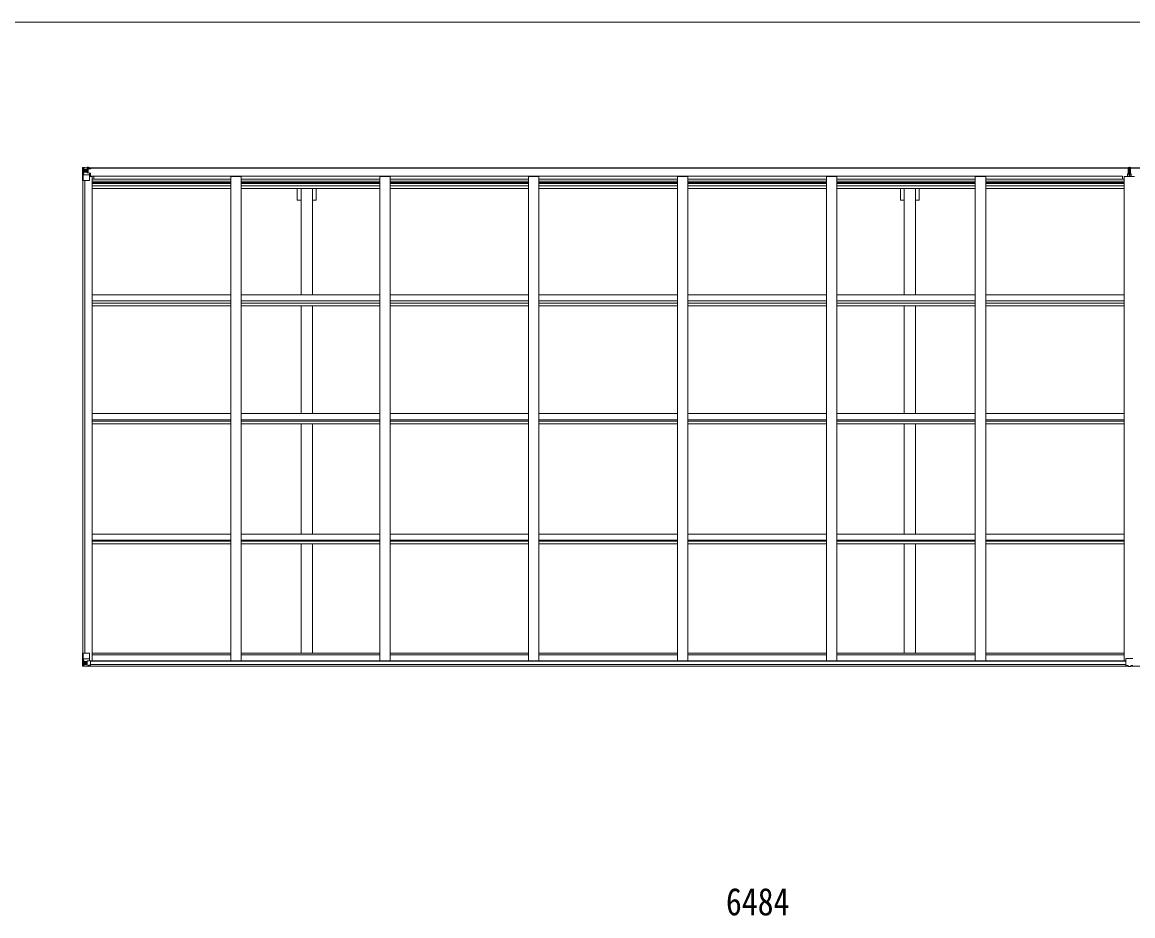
# Model space of a CAD drawing. Units: millimetres at full size, sheet at 1:30; details may follow other scales. Extents: x -8385 to 8479, y -5853 to 5787.
# Drawn here: x -518 to 4823, y 1488 to 5787 of the extents above; entities that cross this region are included whole.
import ezdxf
from ezdxf.enums import TextEntityAlignment as Align

# ---------------------------------------------------------------- set-up
doc = ezdxf.new("R2010")
doc.units = ezdxf.units.MM
doc.header["$LTSCALE"] = 30
for name, color, linetype, lineweight in [('0-1_本体', 4, 'Continuous', 9), ('0-2_部品', 7, 'Continuous', 9), ('0-A_寸法', 6, 'Continuous', 9), ('F-0_240', 7, 'Continuous', 9)]:
    doc.layers.add(name, color=color, linetype=linetype, lineweight=lineweight)
doc.styles.add('ＭＳ ゴシック', font='')
doc.styles.get('ＭＳ ゴシック').set_extended_font_data('MS Gothic')

msp = doc.modelspace()

# ---------------------------------------------------------------- linework, layer by layer
at = {"layer": '0-1_本体'}
for p, q in [((-204.37, 5087.19), (4799.63, 5087.19)), ((-204.37, 5085.12), (4799.63, 5085.12)), ((6236.63, 5087.19), (4812.63, 5087.19)), ((6236.63, 5085.12), (4812.63, 5085.12)), ((-225.87, 2751.32), (-225.87, 5026.42)), ((-216.87, 2751.32), (-216.87, 5026.42)), ((-216.17, 2751.32), (-216.17, 5026.42)), ((-193.87, 5045.5), (-180.87, 5045.5)), ((-180.87, 2714.97), (-180.87, 5045.5)), ((-180.87, 5031.85), (485.13, 5031.85)), ((-180.87, 5022.48), (485.13, 5022.48)), ((-173.37, 5046.92), (4773.63, 5046.92)), ((-173.37, 5031.85), (-173.37, 5046.92)), ((485.13, 5045.08), (535.13, 5045.08)), ((485.13, 2714.97), (485.13, 5045.08)), ((535.13, 2714.97), (535.13, 5045.08)), ((535.13, 5031.85), (1201.13, 5031.85)), ((535.13, 5022.48), (1201.13, 5022.48)), ((1201.13, 5045.08), (1251.13, 5045.08)), ((1201.13, 2714.97), (1201.13, 5045.08)), ((1251.13, 2714.97), (1251.13, 5045.08)), ((1251.13, 5031.85), (1917.13, 5031.85)), ((1251.13, 5022.48), (1917.13, 5022.48)), ((1917.13, 5045.08), (1967.13, 5045.08)), ((1917.13, 2714.97), (1917.13, 5045.08)), ((1967.13, 2714.97), (1967.13, 5045.08)), ((1967.13, 5031.85), (2633.13, 5031.85)), ((1967.13, 5022.48), (2633.13, 5022.48)), ((2633.13, 5045.08), (2683.13, 5045.08)), ((2633.13, 2714.97), (2633.13, 5045.08)), ((2683.13, 2714.97), (2683.13, 5045.08)), ((2683.13, 5031.85), (3349.13, 5031.85)), ((2683.13, 5022.48), (3349.13, 5022.48)), ((3349.13, 5045.08), (3399.13, 5045.08)), ((3349.13, 2714.97), (3349.13, 5045.08)), ((3399.13, 2714.97), (3399.13, 5045.08)), ((3399.13, 5031.85), (4065.13, 5031.85)), ((3399.13, 5022.48), (4065.13, 5022.48)), ((4065.13, 5045.08), (4115.13, 5045.08)), ((4065.13, 2714.97), (4065.13, 5045.08)), ((4115.13, 2714.97), (4115.13, 5045.08)), ((4115.13, 5031.85), (4781.13, 5031.85)), ((4115.13, 5022.48), (4781.13, 5022.48)), ((4773.63, 5031.85), (4773.63, 5046.92)), ((4781.13, 2714.97), (4781.13, 5045.08)), ((4781.13, 5045.08), (4831.13, 5045.08)), ((-180.87, 5015.41), (485.13, 5015.41)), ((-180.87, 5011.63), (485.13, 5011.63)), ((-180.87, 5000.28), (485.13, 5000.28)), ((-180.87, 4987.46), (485.13, 4987.46)), ((535.13, 5015.41), (1201.13, 5015.41)), ((535.13, 5011.63), (1201.13, 5011.63)), ((535.13, 5000.28), (1201.13, 5000.28)), ((535.13, 4987.46), (1201.13, 4987.46)), ((822.63, 4475.05), (822.63, 4987.46)), ((877.63, 4475.05), (877.63, 4987.46)), ((895.33, 4931.19), (895.33, 4987.46)), ((1251.13, 5015.41), (1917.13, 5015.41)), ((1251.13, 5011.63), (1917.13, 5011.63)), ((1251.13, 5000.28), (1917.13, 5000.28)), ((1251.13, 4987.46), (1917.13, 4987.46)), ((1967.13, 5015.41), (2633.13, 5015.41)), ((1967.13, 5011.63), (2633.13, 5011.63)), ((1967.13, 5000.28), (2633.13, 5000.28)), ((1967.13, 4987.46), (2633.13, 4987.46)), ((2683.13, 5015.41), (3349.13, 5015.41)), ((2683.13, 5011.63), (3349.13, 5011.63)), ((2683.13, 5000.28), (3349.13, 5000.28)), ((2683.13, 4987.46), (3349.13, 4987.46)), ((3399.13, 5015.41), (4065.13, 5015.41)), ((3399.13, 5011.63), (4065.13, 5011.63)), ((3399.13, 5000.28), (4065.13, 5000.28)), ((3399.13, 4987.46), (4065.13, 4987.46)), ((3704.93, 4931.19), (3704.93, 4987.46)), ((3722.63, 4475.05), (3722.63, 4987.46)), ((3777.63, 4475.05), (3777.63, 4987.46)), ((3795.33, 4931.19), (3795.33, 4987.46)), ((4115.13, 5015.41), (4781.13, 5015.41)), ((4115.13, 5011.63), (4781.13, 5011.63)), ((4115.13, 5000.28), (4781.13, 5000.28)), ((4115.13, 4987.46), (4781.13, 4987.46)), ((895.33, 4931.19), (877.63, 4931.19)), ((3722.63, 4931.19), (3704.93, 4931.19)), ((3795.33, 4931.19), (3777.63, 4931.19)), ((-180.87, 4475.05), (485.13, 4475.05)), ((-180.87, 4446.05), (485.13, 4446.05)), ((-180.87, 4436.08), (485.13, 4436.08)), ((535.13, 4475.05), (1201.13, 4475.05)), ((535.13, 4446.05), (1201.13, 4446.05)), ((535.13, 4436.08), (1201.13, 4436.08)), ((1251.13, 4475.05), (1917.13, 4475.05)), ((1251.13, 4446.05), (1917.13, 4446.05)), ((1251.13, 4436.08), (1917.13, 4436.08)), ((1967.13, 4475.05), (2633.13, 4475.05)), ((1967.13, 4446.05), (2633.13, 4446.05)), ((1967.13, 4436.08), (2633.13, 4436.08)), ((2683.13, 4475.05), (3349.13, 4475.05)), ((2683.13, 4446.05), (3349.13, 4446.05)), ((2683.13, 4436.08), (3349.13, 4436.08)), ((3399.13, 4475.05), (4065.13, 4475.05)), ((3399.13, 4446.05), (4065.13, 4446.05)), ((3399.13, 4436.08), (4065.13, 4436.08)), ((4115.13, 4475.05), (4781.13, 4475.05)), ((4115.13, 4446.05), (4781.13, 4446.05)), ((4115.13, 4436.08), (4781.13, 4436.08)), ((-180.87, 4423.23), (485.13, 4423.23)), ((535.13, 4423.23), (1201.13, 4423.23)), ((822.63, 3904.1), (822.63, 4423.23)), ((877.63, 3904.1), (877.63, 4423.23)), ((1251.13, 4423.23), (1917.13, 4423.23)), ((1967.13, 4423.23), (2633.13, 4423.23)), ((2683.13, 4423.23), (3349.13, 4423.23)), ((3399.13, 4423.23), (4065.13, 4423.23)), ((3722.63, 3904.1), (3722.63, 4423.23)), ((3777.63, 3904.1), (3777.63, 4423.23)), ((4115.13, 4423.23), (4781.13, 4423.23)), ((-180.87, 3904.1), (485.13, 3904.1)), ((535.13, 3904.1), (1201.13, 3904.1)), ((1251.13, 3904.1), (1917.13, 3904.1)), ((1967.13, 3904.1), (2633.13, 3904.1)), ((2683.13, 3904.1), (3349.13, 3904.1)), ((3399.13, 3904.1), (4065.13, 3904.1)), ((4115.13, 3904.1), (4781.13, 3904.1)), ((-180.87, 3874.66), (485.13, 3874.66)), ((-180.87, 3867.5), (485.13, 3867.5)), ((-180.87, 3854.54), (485.13, 3854.54)), ((535.13, 3874.66), (1201.13, 3874.66)), ((535.13, 3867.5), (1201.13, 3867.5)), ((535.13, 3854.54), (1201.13, 3854.54)), ((822.63, 3324.86), (822.63, 3854.54)), ((877.63, 3324.86), (877.63, 3854.54)), ((1251.13, 3874.66), (1917.13, 3874.66)), ((1251.13, 3867.5), (1917.13, 3867.5)), ((1251.13, 3854.54), (1917.13, 3854.54)), ((1967.13, 3874.66), (2633.13, 3874.66)), ((1967.13, 3867.5), (2633.13, 3867.5)), ((1967.13, 3854.54), (2633.13, 3854.54)), ((2683.13, 3874.66), (3349.13, 3874.66)), ((2683.13, 3867.5), (3349.13, 3867.5)), ((2683.13, 3854.54), (3349.13, 3854.54)), ((3399.13, 3874.66), (4065.13, 3874.66)), ((3399.13, 3867.5), (4065.13, 3867.5)), ((3399.13, 3854.54), (4065.13, 3854.54)), ((3722.63, 3324.86), (3722.63, 3854.54)), ((3777.63, 3324.86), (3777.63, 3854.54)), ((4115.13, 3874.66), (4781.13, 3874.66)), ((4115.13, 3867.5), (4781.13, 3867.5)), ((4115.13, 3854.54), (4781.13, 3854.54)), ((-180.87, 3324.86), (485.13, 3324.86)), ((535.13, 3324.86), (1201.13, 3324.86)), ((1251.13, 3324.86), (1917.13, 3324.86)), ((1967.13, 3324.86), (2633.13, 3324.86)), ((2683.13, 3324.86), (3349.13, 3324.86)), ((3399.13, 3324.86), (4065.13, 3324.86)), ((4115.13, 3324.86), (4781.13, 3324.86)), ((-180.87, 3295.06), (485.13, 3295.06)), ((-180.87, 3291.27), (485.13, 3291.27)), ((-180.87, 3278.25), (485.13, 3278.25)), ((535.13, 3295.06), (1201.13, 3295.06)), ((535.13, 3291.27), (1201.13, 3291.27)), ((535.13, 3278.25), (1201.13, 3278.25)), ((822.63, 2752.19), (822.63, 3278.25)), ((877.63, 2752.19), (877.63, 3278.25)), ((1251.13, 3295.06), (1917.13, 3295.06)), ((1251.13, 3291.27), (1917.13, 3291.27)), ((1251.13, 3278.25), (1917.13, 3278.25)), ((1967.13, 3295.06), (2633.13, 3295.06)), ((1967.13, 3291.27), (2633.13, 3291.27)), ((1967.13, 3278.25), (2633.13, 3278.25)), ((2683.13, 3295.06), (3349.13, 3295.06)), ((2683.13, 3291.27), (3349.13, 3291.27)), ((2683.13, 3278.25), (3349.13, 3278.25)), ((3399.13, 3295.06), (4065.13, 3295.06)), ((3399.13, 3291.27), (4065.13, 3291.27)), ((3399.13, 3278.25), (4065.13, 3278.25)), ((3722.63, 2752.19), (3722.63, 3278.25)), ((3777.63, 2752.19), (3777.63, 3278.25)), ((4115.13, 3295.06), (4781.13, 3295.06)), ((4115.13, 3291.27), (4781.13, 3291.27)), ((4115.13, 3278.25), (4781.13, 3278.25)), ((-180.87, 2752.19), (485.13, 2752.19)), ((-180.87, 2743.08), (485.13, 2743.08)), ((535.13, 2752.19), (1201.13, 2752.19)), ((535.13, 2743.08), (1201.13, 2743.08)), ((1251.13, 2752.19), (1917.13, 2752.19)), ((1251.13, 2743.08), (1917.13, 2743.08)), ((1967.13, 2752.19), (2633.13, 2752.19)), ((1967.13, 2743.08), (2633.13, 2743.08)), ((2683.13, 2752.19), (3349.13, 2752.19)), ((2683.13, 2743.08), (3349.13, 2743.08)), ((3399.13, 2752.19), (4065.13, 2752.19)), ((3399.13, 2743.08), (4065.13, 2743.08)), ((4115.13, 2752.19), (4781.13, 2752.19)), ((4115.13, 2743.08), (4781.13, 2743.08)), ((-199.37, 2689.52), (4799.63, 2689.52)), ((-189.91, 2714.97), (4790.17, 2714.97)), ((-189.37, 2712.62), (4789.63, 2712.62)), ((-189.37, 2696.96), (4789.63, 2696.96)), ((6231.63, 2689.52), (4812.63, 2689.52))]:
    msp.add_line(p, q, dxfattribs=at)
msp.add_lwpolyline([(822.63, 4931.19), (804.93, 4931.19), (804.93, 4987.46)], dxfattribs=at)
at = {"layer": '0-2_部品'}
for p, q in [((-227.87, 5087.13), (-227.87, 5087.09)), ((-226.93, 5088.13), (-226.93, 5088.13)), ((-226.93, 5088.09), (-226.93, 5088.12)), ((-217.96, 5088.52), (-225.88, 5088.04)), ((-225.02, 5087.07), (-225.03, 5087)), ((-225.03, 5026.42), (-225.03, 5087)), ((-221.06, 5083.63), (-223.79, 5087.3)), ((-220.2, 5080.12), (-217.87, 5080.18)), ((-220.2, 5066.65), (-220.2, 5080.12)), ((-205.87, 5089.3), (-217.87, 5088.52)), ((-217.87, 5080.18), (-205.87, 5080.18)), ((-206.87, 5080.18), (-205.87, 5080.18)), ((-199.37, 5089.82), (-205.87, 5089.42)), ((-205.87, 5063.32), (-205.87, 5089.42)), ((-205.87, 5088.53), (-199.37, 5088.93)), ((-204.37, 5083.71), (-205.87, 5083.71)), ((-204.37, 5080.18), (-205.87, 5080.18)), ((-199.37, 5088.01), (-204.37, 5087.92)), ((-203.87, 5083.35), (-204.37, 5083.35)), ((-200.37, 5078.42), (-204.37, 5078.42)), ((-204.26, 5082.05), (-200.37, 5082.05)), ((-203.87, 5084.38), (-203.87, 5082.42)), ((-195.87, 5084.38), (-203.87, 5084.38)), ((-195.87, 5084.35), (-203.87, 5084.35)), ((-193.87, 5082.51), (-203.87, 5082.42)), ((-203.87, 5082.26), (-203.87, 5082.42)), ((-203.87, 5082.42), (-203.87, 5082.42)), ((-200.37, 5062.32), (-200.37, 5082.29)), ((-199.37, 5088.93), (-199.37, 5089.82)), ((-199.37, 5088.42), (-199.37, 5088.93)), ((-199.37, 5088.42), (-199.37, 5088.01)), ((-199.37, 5088.01), (-199.37, 5087.19)), ((-194.37, 5087.62), (-194.37, 5087.19)), ((-194.07, 5087.62), (-194.37, 5087.62)), ((-194.07, 5087.62), (-192.38, 5087.19)), ((-193.87, 5084.12), (-188.87, 5084.12)), ((-193.87, 5082.51), (-193.87, 5084.12)), ((-188.87, 5085.13), (-188.87, 5084.12)), ((-188.87, 5084.12), (-187.87, 5084.12)), ((-187.87, 5084.12), (-187.87, 5085.13)), ((-187.87, 5084.12), (-187.87, 5082.55)), ((-187.87, 5082.44), (-187.87, 5082.55)), ((4799.63, 5088.91), (4804.47, 5089.21)), ((4799.63, 5085.91), (4799.63, 5088.91)), ((4804.63, 5086.21), (4799.63, 5085.91)), ((4799.63, 5084.41), (4799.63, 5085.91)), ((4800.63, 5083.41), (4804.63, 5083.41)), ((4800.63, 5081.58), (4800.63, 5083.41)), ((4800.63, 5081.58), (4804.63, 5081.51)), ((4800.63, 5077.98), (4800.63, 5081.58)), ((4800.63, 5077.98), (4804.63, 5077.91)), ((4800.63, 5069.74), (4800.63, 5077.98)), ((4804.47, 5089.21), (4806.13, 5089.31)), ((4806.13, 5086.3), (4804.63, 5086.21)), ((4804.63, 5083.41), (4804.63, 5086.21)), ((4804.63, 5083.41), (4804.63, 5072.69)), ((4806.13, 5089.31), (4806.13, 5086.3)), ((4812.63, 5085.9), (4806.13, 5086.3)), ((4807.63, 5083.41), (4811.63, 5083.41)), ((4807.63, 5083.41), (4807.63, 5072.69)), ((4807.63, 5081.51), (4811.63, 5081.51)), ((4811.63, 5081.51), (4811.63, 5083.41)), ((4812.63, 5084.41), (4812.63, 5085.9)), ((-225.03, 5026.42), (-194.87, 5026.42)), ((-224.48, 5053.3), (-220.34, 5065.39)), ((-224.48, 5053.3), (-217.87, 5053.09)), ((-217.87, 5066.62), (-220.2, 5066.65)), ((-217.87, 5066.62), (-205.87, 5066.62)), ((-217.87, 5066.62), (-217.87, 5066.62)), ((-217.87, 5053.09), (-193.87, 5053.09)), ((-212.39, 5072.98), (-212.39, 5072.02)), ((-204.37, 5066.62), (-205.87, 5066.62)), ((-205.04, 5063.06), (-194.7, 5061.41)), ((-205.04, 5062.43), (-205.04, 5063.06)), ((-194.7, 5060.78), (-205.04, 5062.43)), ((-200.37, 5070.22), (-204.37, 5070.22)), ((-194.7, 5061.41), (-194.7, 5060.78)), ((-194.42, 5061.33), (-190.37, 5061.3)), ((-193.87, 5027.42), (-193.87, 5060.52)), ((-189.37, 5049.42), (-193.87, 5049.42)), ((-173.37, 5046.11), (-193.87, 5046.11)), ((-189.37, 5061.29), (-190.37, 5061.3)), ((-190.37, 5059.56), (-189.37, 5059.57)), ((-189.37, 5046.11), (-189.37, 5061.29)), ((4797.63, 5057.85), (4804.63, 5057.91)), ((4797.63, 5056.47), (4804.63, 5056.41)), ((4797.63, 5045.08), (4797.63, 5055.97)), ((4800.63, 5069.74), (4804.63, 5069.71)), ((4800.63, 5057.87), (4800.63, 5069.74)), ((4804.63, 5072.69), (4807.63, 5072.69)), ((4804.63, 5065.62), (4804.63, 5072.69)), ((4804.63, 5065.62), (4807.63, 5065.62)), ((4804.63, 5055.98), (4804.63, 5065.62)), ((4804.63, 5055.98), (4807.63, 5055.98)), ((4804.63, 5048.91), (4804.63, 5055.98)), ((4804.63, 5048.91), (4807.63, 5048.91)), ((4804.63, 5048.91), (4804.63, 5045.08)), ((4807.63, 5065.62), (4807.63, 5072.69)), ((4807.63, 5055.98), (4807.63, 5065.62)), ((4814.63, 5057.35), (4807.63, 5057.41)), ((4807.63, 5048.91), (4807.63, 5055.98)), ((4807.63, 5048.91), (4807.63, 5045.08)), ((4811.63, 5057.87), (4811.63, 5069.71)), ((4814.63, 5056.47), (4814.63, 5057.35)), ((4814.63, 5045.08), (4814.63, 5055.97)), ((-227.87, 2751.32), (-194.87, 2751.32)), ((-227.87, 2690.61), (-227.87, 2751.32)), ((-225.03, 2751.32), (-225.03, 2690.74)), ((-224.48, 2724.44), (-217.87, 2724.65)), ((-224.48, 2724.44), (-220.34, 2712.35)), ((-217.87, 2724.65), (-193.87, 2724.65)), ((-193.87, 2750.32), (-193.87, 2717.22)), ((4789.63, 2693.06), (4789.63, 2725.38)), ((4821.63, 2726.38), (4790.63, 2726.38)), ((-226.93, 2689.65), (-226.93, 2689.61)), ((-217.96, 2689.23), (-225.88, 2689.7)), ((-225.02, 2690.67), (-225.03, 2690.74)), ((-221.06, 2694.11), (-223.79, 2690.44)), ((-217.87, 2711.12), (-220.2, 2711.09)), ((-220.2, 2711.09), (-220.2, 2697.62)), ((-220.2, 2697.62), (-217.87, 2697.56)), ((-217.87, 2711.12), (-217.87, 2711.12)), ((-205.87, 2711.12), (-217.87, 2711.12)), ((-217.87, 2697.56), (-205.87, 2697.56)), ((-205.87, 2688.44), (-217.87, 2689.22)), ((-213.35, 2704.76), (-213.35, 2705.72)), ((-205.87, 2715.11), (-199.37, 2715.11)), ((-205.87, 2715.11), (-205.87, 2688.32)), ((-194.69, 2716.96), (-205.04, 2715.31)), ((-205.04, 2715.31), (-205.04, 2715.11)), ((-202.35, 2715.11), (-194.69, 2716.33)), ((-199.37, 2715.11), (-190.37, 2715.08)), ((-199.37, 2687.92), (-199.37, 2693.87)), ((-190.37, 2693.3), (-199.37, 2693.24)), ((-194.69, 2716.33), (-194.69, 2716.96)), ((-189.37, 2714.17), (-189.37, 2694.01)), ((4789.63, 2693.06), (4789.63, 2693.02)), ((4799.63, 2692.29), (4790.63, 2692.35)), ((4812.63, 2692.29), (4821.63, 2692.35))]:
    msp.add_line(p, q, dxfattribs=at)
for points in [[(-227.87, 5087.09), (-227.87, 5026.42), (-225.03, 5026.42)], [(-226.93, 5088.13), (-217.87, 5088.69), (-205.87, 5089.42)], [(-214.31, 5073.94), (-215.27, 5073.94), (-215.27, 5074.9), (-214.31, 5074.9)], [(-213.35, 5075.86), (-213.35, 5076.82), (-212.39, 5076.82), (-212.39, 5075.86)], [(-211.43, 5074.9), (-210.47, 5074.9), (-210.47, 5073.94), (-211.43, 5073.94)], [(-199.37, 5088.42), (-204.37, 5088.42), (-204.37, 5062.96)], [(-203.87, 5083.35), (-195.87, 5083.35), (-195.87, 5085.13)], [(-188.87, 5082.39), (-203.87, 5082.26), (-203.87, 5082.26)], [(-193.87, 5082.51), (-193.87, 5082.5), (-187.87, 5082.55)], [(4806.13, 5089.31), (4812.63, 5088.91), (4812.63, 5085.9)], [(4807.63, 5077.91), (4811.63, 5077.91), (4811.63, 5081.51)], [(4807.63, 5069.71), (4811.63, 5069.71), (4811.63, 5077.91)], [(-212.39, 5072.02), (-213.35, 5072.02), (-213.35, 5072.98)], [(-190.37, 5061.3), (-190.37, 5059.56), (-193.87, 5059.54)], [(4804.63, 5057.41), (4797.63, 5057.35), (4797.63, 5057.85)], [(4804.63, 5055.91), (4797.63, 5055.97), (4797.63, 5056.47), (4797.63, 5057.35)], [(4807.63, 5057.91), (4814.63, 5057.85), (4814.63, 5057.35)], [(4807.63, 5056.41), (4814.63, 5056.47), (4814.63, 5055.97), (4807.63, 5055.91)], [(-226.93, 2689.61), (-217.87, 2689.06), (-199.37, 2687.92)], [(-214.31, 2702.84), (-215.27, 2702.84), (-215.27, 2703.8), (-214.31, 2703.8)], [(-213.35, 2705.72), (-212.39, 2705.72), (-212.39, 2704.76)], [(-212.39, 2701.88), (-212.39, 2700.92), (-213.35, 2700.92), (-213.35, 2701.88)], [(-211.43, 2703.8), (-210.47, 2703.8), (-210.47, 2702.84), (-211.43, 2702.84)], [(-189.37, 2694.01), (-189.38, 2693.9), (-199.37, 2693.87)], [(4806.13, 2686.87), (4799.63, 2687.26), (4799.63, 2692.29)], [(4806.13, 2686.87), (4812.63, 2687.26), (4812.63, 2692.29)]]:
    msp.add_lwpolyline(points, dxfattribs=at)
for centre in [(-212.87, 5074.42), (-212.87, 2703.32)]:
    msp.add_circle(centre, 5.3, dxfattribs=at)
for centre, radius, start, end in [((-226.87, 5087.13), 0.999, 93.4424, 179.95083), ((-226.87, 5087.13), 1, 93.50017, 180.00079), ((-226.87, 5087.09), 0.999, 93.4424, 179.95083), ((-225.72, 5100.74), 12.7, 269.24466, 275.10311), ((-223.74, 5087.13), 1.28, 131.17831, 182.45895), ((-214.31, 5075.86), 0.96, 270, 0), ((-214.31, 5072.98), 0.96, 0, 90), ((-211.43, 5075.86), 0.96, 180, 270), ((-211.43, 5072.98), 0.96, 90, 180), ((-203.87, 5084.88), 0.5, 179.99802, 269.99691), ((-203.87, 5084.85), 0.5, 180.00109, 270.00109), ((-203.87, 5081.92), 0.5, 90.52895, 180.04464), ((-203.86, 5081.75), 0.513, 91.88028, 181.04707), ((-188.73, 5090.08), 7.69, 268.96999, 276.43426), ((4800.63, 5084.41), 1, 180, 270), ((4811.63, 5084.41), 1, 270, 0), ((-204.93, 5063.99), 0.937, 182.32209, 263.26766), ((-204.93, 5063.36), 0.937, 182.32209, 263.26766), ((-194.87, 5027.42), 1, 270, 0), ((-194.8, 5060.48), 0.937, 2.32209, 83.26766), ((-194.8, 5059.85), 0.937, 2.32209, 83.26766), ((-194.87, 2750.32), 1, 0, 90), ((4790.63, 2725.38), 1, 90, 180), ((4821.63, 2725.38), 1, 0, 90), ((-226.87, 2690.65), 0.999, 180.04917, 266.5576), ((-226.87, 2690.61), 0.999, 180.04917, 266.5576), ((-226.87, 2690.61), 1, 179.99921, 266.49983), ((-225.72, 2677), 12.7, 84.89689, 90.75534), ((-223.74, 2690.61), 1.28, 177.54105, 228.82169), ((-214.31, 2704.76), 0.96, 270, 0), ((-214.31, 2701.88), 0.96, 0, 90), ((-211.43, 2704.76), 0.96, 180, 270), ((-211.43, 2701.88), 0.96, 90, 180), ((-204.93, 2714.38), 0.937, 96.73234, 129.06602), ((-194.8, 2717.9), 0.937, 276.73234, 357.67791), ((-194.8, 2717.26), 0.937, 276.73234, 357.67791)]:
    msp.add_arc(centre, radius, start, end, dxfattribs=at)
for centre, major_axis, ratio, start_param, end_param in [((-25.93, 5100.44), (201, 12.36), 0.060933, 3.1373463, 3.1378449), ((-224.93, 5088.21), (2, 0.12), 0.060933, 3.1378449, 4.2119296), ((-224.74, 5085.11), (-0.02, 3), 0.466854, 5.5234897, 6.1575023), ((-223.07, 5080.04), (0.03, 5), 0.573921, 4.7320603, 5.5159136), ((-299.62, 5080.18), (81.75, 0), 0.061163, 0, 0.0007725), ((4804.66, 5086.21), (0.18, -2.99), 0.008711, 3.1415927, 4.7113235), ((4632.76, 5075.7), (171.87, 10.52), 0.017422, 6.2821194, 6.2831848), ((-223.76, 5055.65), (0.85, 2.32), 0.403757, 2.3087461, 3.2744049), ((-221.61, 5066.67), (0, 3), 0.468246, 4.2703918, 4.7058971), ((-223.76, 2722.09), (0.85, -2.32), 0.403757, 3.0087805, 3.9744392), ((-224.93, 2689.53), (2, -0.12), 0.060933, 2.0712557, 3.1453404), ((-25.93, 2677.3), (201, -12.36), 0.060933, 3.1453404, 3.145839), ((-224.74, 2692.63), (-0.02, -3), 0.466854, 0.125683, 0.7596956), ((-223.07, 2697.7), (0.03, -5), 0.573921, 0.7672717, 1.551125), ((-221.61, 2711.07), (0, -3), 0.468246, 1.5772882, 2.0127935), ((-299.62, 2697.56), (81.75, 0), 0.061163, 6.2824128, 6.2831853), ((-190.37, 2714.17), (1, -0.021), 0.906239, 0.0187047, 1.589501), ((-190.37, 2694), (1, 0.012), 0.707053, 4.7036637, 6.124411), ((4790.63, 2693.06), (1, -0.012), 0.707053, 3.2044821, 4.7211143), ((4821.63, 2693.06), (-1, -0.012), 0.707053, 1.562071, 3.0787032)]:
    msp.add_ellipse(centre, major_axis=major_axis, ratio=ratio, start_param=start_param, end_param=end_param, dxfattribs=at)
at = {"layer": 'F-0_240', "color": 5}
msp.add_line((-8385.45, 5787.34), (8054.55, 5787.34), dxfattribs=at)

# ---------------------------------------------------------------- texts
at = {"layer": '0-A_寸法', "color": 7, "style": 'ＭＳ ゴシック', "width": 0.85}
msp.add_text('6484', height=132, dxfattribs=at).set_placement((2866.13, 1450.63), align=Align.BOTTOM_LEFT)

doc.saveas('drawing.dxf')
